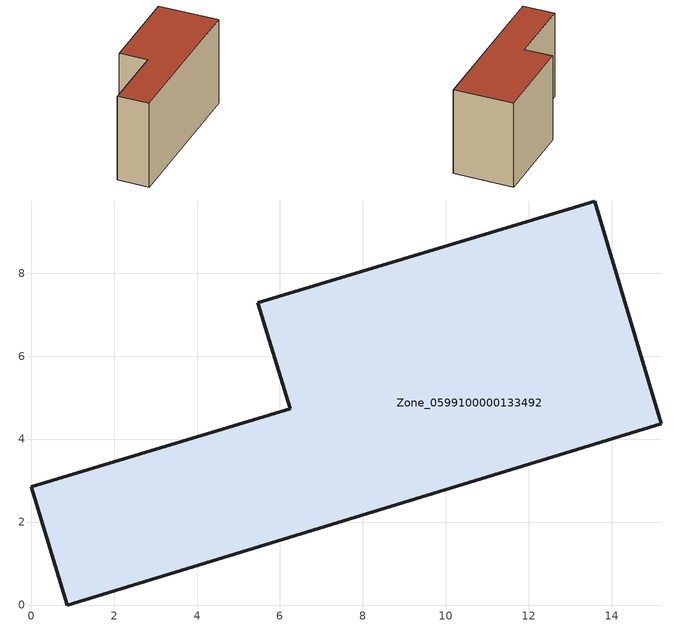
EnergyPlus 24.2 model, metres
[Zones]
Zone_0599100000133492
 floor ground (C_G): 13.59,9.74 15.2,4.37 0.87,0 0,2.85 6.25,4.73 5.47,7.29 z0
 wall outside (C_F): 0.87,0 15.2,4.37 13.59,9.74 5.47,7.29 6.25,4.73 0,2.85 0.87,0 z0:8.38
 roof outside (C_R): 15.2,4.37 13.59,9.74 5.47,7.29 6.25,4.73 0,2.85 0.87,0 z8.38
[BUILDING]
Pand.0599100000133492: North Axis=0; Terrain=City; Loads Convergence Tolerance Value=0.04; Temperature Convergence Tolerance Value=0.4; Solar Distribution=FullExterior; Maximum Number of Warmup Days=25; Minimum Number of Warmup Days=1
[Site:Location]
Rotterdam.The.Hague.AP_ZH_NLD Design_Conditions: Latitude=51.96; Longitude=4.45; Time Zone=1; Elevation=-4.5
[SITE:GROUNDTEMPERATURE:BUILDINGSURFACE]
18, 18, 18, 18, 18, 18, 18, 18, 18, 18, 18, 18
[MATERIAL] Thermal Absorptance=0.9; Solar Absorptance=0.7; Visible Absorptance=0.7
Name | Roughness | Thickness | Conductivity | Density | Specific Heat
G.TC.1975-1991 | MediumSmooth | 0.15 | 0.288461 | 540 | 1210
F.TC.1975-1991 | Rough | 0.3 | 0.230769 | 1920 | 840
R.TC.1975-1991 | MediumRough | 0.2 | 0.153846 | 1500 | 1000
[CONSTRUCTION]
C_G: G.TC.1975-1991
C_F: F.TC.1975-1991
C_R: R.TC.1975-1991
[ZONE]
Zone_0599100000133492: Type=1; Multiplier=1; Ceiling Height=Autocalculate; Volume=Autocalculate; Floor Area=autocalculate; Part of Total Floor Area=Yes
[ZONEINFILTRATION:DESIGNFLOWRATE]
Infil_Zone_0599100000133492: Zone or ZoneList or Space or SpaceList=Zone_0599100000133492; Schedule=AlwaysOn; Design Flow Rate Calculation Method=Flow/Area; Flow Rate per Floor Area=0.003; Constant Term Coefficient=1; Temperature Term Coefficient=0; Velocity Term Coefficient=0; Velocity Squared Term Coefficient=0
[HVACTEMPLATE:ZONE:IDEALLOADSAIRSYSTEM]
Zone_0599100000133492: Maximum Heating Supply Air Temperature=50; Minimum Cooling Supply Air Temperature=13; Maximum Heating Supply Air Humidity Ratio=0.0156; Minimum Cooling Supply Air Humidity Ratio=0.0077; Heating Limit=NoLimit; Cooling Limit=NoLimit; Dehumidification Control Type=ConstantSensibleHeatRatio; Cooling Sensible Heat Ratio=0.7; Dehumidification Setpoint=60; Humidification Control Type=None; Humidification Setpoint=30; Outdoor Air Method=None; Outdoor Air Flow Rate per Person=0.00944; Outdoor Air Flow Rate per Zone Floor Area=0; Outdoor Air Flow Rate per Zone=0; Demand Controlled Ventilation Type=None; Outdoor Air Economizer Type=NoEconomizer; Heat Recovery Type=None; Sensible Heat Recovery Effectiveness=0.7; Latent Heat Recovery Effectiveness=0.65
[ZONECONTROL:THERMOSTAT]
ThermostatControl_Zone_0599100000133492: Zone or ZoneList=Zone_0599100000133492; Control Type Schedule=DualSetpointControlType; Control 1=Thermostat_Zone_0599100000133492; Temperature Difference Between Cutout And Setpoint=0
[THERMOSTATSETPOINT:DUALSETPOINT]
Thermostat_Zone_0599100000133492: Heating Setpoint Temperature Schedule=HeatingSetpoint_Zone_0599100000133492; Cooling Setpoint Temperature Schedule=CoolingSetpoint_Zone_0599100000133492
[SCHEDULE:COMPACT]
HeatingSetpoint_Zone_0599100000133492: Through: 12/31, For: AllDays, Until: 24:00, 21
CoolingSetpoint_Zone_0599100000133492: Through: 12/31, For: AllDays, Until: 24:00, 24
DualSetpointControlType: Through: 12/31, For: AllDays, Until: 24:00, 4
AlwaysOn: Through: 12/31, For: AllDays, Until: 24:00, 1
